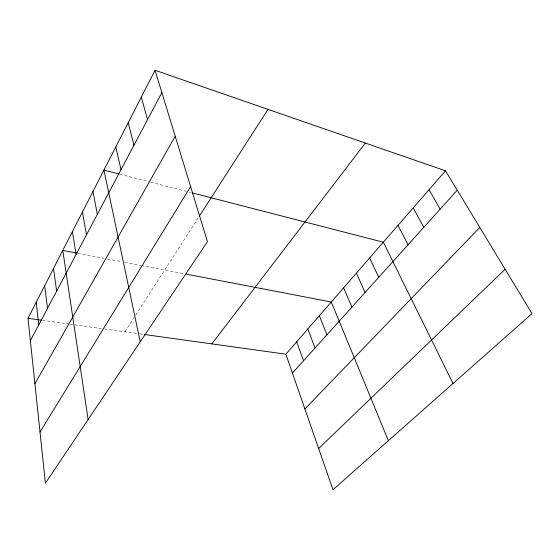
<?xml version="1.0" encoding="UTF-8"?>
<svg xmlns="http://www.w3.org/2000/svg" width="560" height="560" viewBox="0 0 560 560"><rect width="100%" height="100%" fill="white"/><g stroke="black" fill="none" stroke-linecap="round" stroke-linejoin="round"><path stroke-width="0.42" stroke-dasharray="2.8 2.1" d="M124.964 331.793L134.351 317.198M135.744 315.028L198.828 216.944M42.483 320.306L68.859 323.981M69.706 324.1L101.99 328.594M104.545 328.951L138.502 333.676M139.349 333.795L143.584 334.383M77.945 253.337L103.978 258.335M107.324 258.979L121.52 261.702M124.852 262.346L140.665 265.377M141.519 265.545L184.303 273.763M119.861 174.202L149.842 181.944M150.668 182.154L185.997 191.275M189.35 192.136L191.03 192.57"/><path stroke-width="0.84" d="M155.05 70.28L207.459 241.661L45.409 483.189L28 318.29L155.05 70.28L445.494 170.807L532 313.621L332.983 489.72L285.859 354.193L445.494 170.807M30.366 340.718L161.868 92.575M34.916 383.768L175.217 136.241M40.012 432.033L190.617 186.592M199.283 216.237L268.009 109.375M211.848 343.889L365.337 143.066M292.432 373.1L457.24 190.197M304.899 408.961L479.801 227.451M318.654 448.518L505.127 269.255M28 318.29L41.629 320.187M144.431 334.502L285.859 354.193M77.105 253.169L62.769 250.418L88.123 419.531M186.004 274.085L331.296 301.994L388.381 440.699M119.021 173.985L103.922 170.086L140.238 341.852M192.71 193.004L383.334 242.214L453.026 383.495M429.03 189.714L440.174 209.132M413.21 207.893L423.794 227.318M397.985 225.379L408.044 244.79M369.628 257.957L378.742 277.312M356.405 273.147L365.092 292.46M343.637 287.819L351.918 307.083M319.375 315.693L326.914 334.831M307.832 328.951L315.035 348.012M296.667 341.775L303.548 360.759M141.288 97.139L147.539 119.616M128.219 122.661L133.945 145.271M115.773 146.951L121.023 169.645M92.939 191.52L97.356 214.305M82.439 212.016L86.499 234.801M72.394 231.63L76.111 254.394M53.536 268.436L56.658 291.109M44.681 285.726L47.53 308.329M36.176 302.33L38.78 324.849"/></g></svg>
